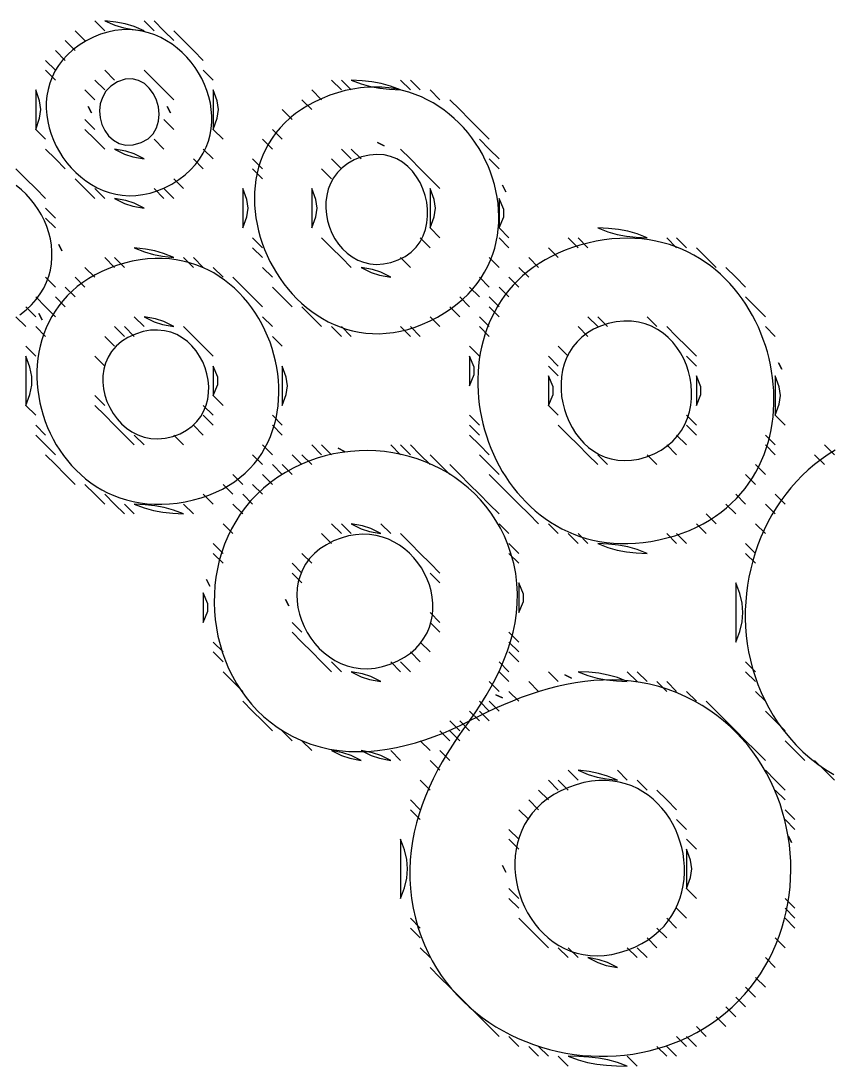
# Model space of a CAD drawing. Extents: x 0 to 750, y 0 to 750.
# Drawn here: x 223.5 to 305.7, y 437 to 543 of the extents above; entities that cross this region are included whole.
import ezdxf

# ---------------------------------------------------------------- set-up
doc = ezdxf.new("R2010")
doc.units = 0
for name, color, linetype in [('C250', 250, 'CONTINUOUS'), ('C251', 251, 'CONTINUOUS'), ('C252', 252, 'CONTINUOUS'), ('C253', 253, 'CONTINUOUS'), ('C254', 254, 'CONTINUOUS'), ('C27', 27, 'CONTINUOUS'), ('C29', 29, 'CONTINUOUS'), ('C37', 37, 'CONTINUOUS'), ('C47', 47, 'CONTINUOUS'), ('C59', 59, 'CONTINUOUS'), ('C7', 7, 'CONTINUOUS')]:
    doc.layers.add(name, color=color, linetype=linetype)

msp = doc.modelspace()

# ---------------------------------------------------------------- linework, layer by layer
at = {"layer": 'C250'}
for points in [[(231, 543), (232, 542), (231, 543)], [(263, 537), (264, 536), (263, 537)], [(253, 536), (254, 535), (253, 536)], [(267, 535), (268, 534), (267, 535)], [(230, 533), (231, 532), (230, 533)], [(255, 529), (256, 528), (255, 529)], [(224, 527), (225, 526), (224, 527)], [(230, 526), (231, 525), (230, 526)], [(238, 526), (239, 525), (238, 526)], [(246, 526), (246, 522), (246.3994, 523.1198), (246.5326, 523.9999), (246.3994, 524.8801), (246, 526)], [(233, 525), (234.0099, 524.4921), (234.8544, 524.2186), (236, 524), (234.9899, 524.5077), (234.1455, 524.7812), (233, 525)], [(282, 522), (283.0107, 521.6052), (283.9585, 521.3367), (284.9009, 521.1654), (285.8956, 521.0628), (287, 521), (285.9892, 521.3946), (285.0414, 521.6632), (284.0989, 521.8344), (283.1043, 521.9371), (282, 522)], [(279, 521), (280, 520), (279, 521)], [(290, 521), (291, 520), (290, 521)], [(255, 520), (256, 519), (255, 520)], [(292, 520), (293, 519), (292, 520)], [(232, 519), (233, 518), (232, 519)], [(275, 519), (276, 518), (275, 519)], [(230, 518), (231, 517), (230, 518)], [(245, 517), (246, 516), (245, 517)], [(270, 517), (271, 516), (270, 517)], [(246, 516), (247, 515), (246, 516)], [(225, 515), (226, 514), (225, 515)], [(247, 515), (248, 514), (247, 515)], [(250, 515), (251, 514), (250, 515)], [(223, 513), (224, 512), (223, 513)], [(255, 512), (256, 511), (255, 512)], [(270, 513), (271, 512), (270, 513)], [(287, 513), (288, 512), (287, 513)], [(278, 510), (279, 509), (278, 510)], [(250, 508), (250, 504), (250.3994, 505.1199), (250.5326, 506), (250.3994, 506.8801), (250, 508)], [(231, 505), (232, 504), (231, 505)], [(224, 504), (225, 503), (224, 504)], [(232, 503), (233, 502), (232, 503)], [(300, 503), (301, 502), (300, 503)], [(233, 502), (234, 501), (233, 502)], [(249, 502), (250, 501), (249, 502)], [(225, 501), (226, 500), (225, 501)], [(235, 501), (236, 500), (235, 501)], [(248, 500), (249, 499), (248, 500)], [(280, 500), (281, 499), (280, 500)], [(251, 499), (252, 498), (251, 499)], [(265, 499), (266, 498), (265, 499)], [(270, 499), (271, 498), (270, 499)], [(282, 499), (283, 498), (282, 499)], [(227, 498), (228, 497), (227, 498)], [(228, 497), (229, 496), (228, 497)], [(268, 497), (269, 496), (268, 497)], [(231, 495), (232, 494), (231, 495)], [(240, 494), (241, 493), (240, 494)], [(245, 494), (246, 493), (245, 494)], [(275, 493), (276, 492), (275, 493)], [(292, 492), (293, 491), (292, 492)], [(255.21373, 490.256927), (254.4759, 489.8808), (253.826, 489.4534), (253.2614, 488.9797), (252.7796, 488.4651), (252.378, 487.9147), (252.0541, 487.3336), (251.8053, 486.7273), (251.6291, 486.1007), (251.5228, 485.4592), (251.4841, 484.808), (251.5102, 484.1522), (251.5987, 483.4971), (251.747, 482.8479), (251.9526, 482.2097), (252.2128, 481.5879), (252.5252, 480.9876), (252.8872, 480.4139), (253.2963, 479.8722), (253.7498, 479.3677), (254.2453, 478.9055), (254.7801, 478.4908), (255.3518, 478.1288), (255.9578, 477.8249), (256.5955, 477.5841), (257.2624, 477.4117), (257.9559, 477.3129), (258.6735, 477.2928), (259.4126, 477.3568), (260.1706, 477.51), (260.9452, 477.7577), (261.7122, 478.0897), (262.3984, 478.4698), (263.0058, 478.8936), (263.5365, 479.3567), (263.9927, 479.8547), (264.3766, 480.3833), (264.6903, 480.9382), (264.9358, 481.5148), (265.1155, 482.1089), (265.2313, 482.7162), (265.2855, 483.3322), (265.2801, 483.9525), (265.2174, 484.5729), (265.0995, 485.1889), (264.9285, 485.7962), (264.7065, 486.3903), (264.4357, 486.9671), (264.1183, 487.522), (263.7564, 488.0507), (263.352, 488.5488), (262.9075, 489.012), (262.4248, 489.4359), (261.9062, 489.8162), (261.3537, 490.1484), (260.7696, 490.4283), (260.156, 490.6514), (259.515, 490.8133), (258.8487, 490.9098), (258.1593, 490.9364), (257.449, 490.8888), (256.7199, 490.7625), (255.974, 490.5534), (255.2137, 490.2569)], [(254, 491), (255, 490), (254, 491)], [(290, 491), (291, 490), (290, 491)], [(273, 490), (274, 489), (273, 490)], [(282, 490), (283.0107, 489.6052), (283.9585, 489.3367), (284.9009, 489.1654), (285.8955, 489.0628), (287, 489), (285.9892, 489.3946), (285.0414, 489.6632), (284.0989, 489.8344), (283.1043, 489.9371), (282, 490)], [(297, 490), (298, 489), (297, 490)], [(264, 489), (265, 488), (264, 489)], [(265, 487), (266, 486), (265, 487)], [(242.333328, 486.333344), (242.6666, 485.6666), (242.3333, 486.3333)], [(274, 486), (274, 483), (274.464, 484.123), (274.464, 484.8769), (274, 486)], [(242, 485), (242, 482), (242.464, 483.123), (242.464, 483.8769), (242, 485)], [(251, 482), (252, 481), (251, 482)], [(243, 479), (244, 478), (243, 479)], [(261, 478), (262, 477), (261, 478)], [(272, 477), (273, 476), (272, 477)], [(286, 477), (287, 476), (286, 477)], [(297, 477), (298, 476), (297, 477)], [(246, 474), (247, 473), (246, 474)], [(293, 474), (294, 473), (293, 474)], [(247, 473), (248, 472), (247, 473)], [(269, 473), (270, 472), (269, 473)], [(268, 472), (269, 471), (268, 472)], [(261, 469), (262, 468), (261, 469)], [(286, 466), (287, 465), (286, 466)], [(276, 465), (277, 464), (276, 465)], [(263, 464), (264, 463), (263, 464)], [(275, 464), (276, 463), (275, 464)], [(301, 463), (302, 462), (301, 463)], [(290, 462), (291, 461), (290, 462)], [(262, 460), (262, 454), (262.3962, 455.0792), (262.634, 456.0634), (262.7133, 457), (262.634, 457.9366), (262.3962, 458.9207), (262, 460)], [(291, 459), (291, 455), (291.3994, 456.1198), (291.5326, 457), (291.3994, 457.8801), (291, 459)], [(273, 455), (274, 454), (273, 455)], [(287, 450), (288, 449), (287, 450)], [(264, 449), (265, 448), (264, 449)], [(285, 449), (286, 448), (285, 449)], [(265, 447), (266, 446), (265, 447)], [(298, 446), (299, 445), (298, 446)], [(271, 441), (272, 440), (271, 441)], [(294, 442), (295, 441), (294, 442)], [(291, 440), (292, 439), (291, 440)], [(275, 439), (276, 438), (275, 439)], [(285, 438), (286, 437), (285, 438)]]:
    msp.add_lwpolyline(points, dxfattribs=at)
at = {"layer": 'C251'}
for points in [[(228, 541), (229, 540), (228, 541)], [(240, 541), (241, 540), (240, 541)], [(227, 540), (228, 539), (227, 540)], [(241, 540), (242, 539), (241, 540)], [(232, 538), (233, 537), (232, 538)], [(236, 538), (237, 537), (236, 538)], [(233.299377, 536.824097), (232.6299, 536.3941), (232.1205, 535.8583), (231.7635, 535.2427), (231.5511, 534.5734), (231.4757, 533.8764), (231.5297, 533.1778), (231.7054, 532.5038), (231.9952, 531.8803), (232.3914, 531.3335), (232.8863, 530.8894), (233.4724, 530.5741), (234.1418, 530.4137), (234.8871, 530.4343), (235.7006, 530.662), (236.3929, 531.0489), (236.9108, 531.5605), (237.2645, 532.1675), (237.4645, 532.8408), (237.5212, 533.5515), (237.445, 534.2703), (237.2463, 534.9682), (236.9354, 535.616), (236.5229, 536.1848), (236.0191, 536.6454), (235.4344, 536.9687), (234.7793, 537.1257), (234.0641, 537.0871), (233.2993, 536.8241)], [(256, 537), (257, 536), (256, 537)], [(225, 536), (225, 532), (225.3994, 533.1198), (225.5325, 533.9999), (225.3994, 534.8801), (225, 536)], [(230, 536), (231, 535), (230, 536)], [(243, 536), (243, 532), (243.3994, 533.1198), (243.5325, 533.9999), (243.3994, 534.8801), (243, 536)], [(268, 534), (269, 533), (268, 534)], [(238, 533), (239, 532), (238, 533)], [(269, 533), (270, 532), (269, 533)], [(226, 530), (227, 529), (226, 530)], [(233, 530), (234.01, 529.4922), (234.8544, 529.2187), (236, 529), (234.9899, 529.5077), (234.1455, 529.7812), (233, 530)], [(242, 530), (243, 529), (242, 530)], [(248, 531), (249, 530), (248, 531)], [(262, 530), (263, 529), (262, 530)], [(271, 530), (272, 529), (271, 530)], [(247, 529), (248, 528), (247, 529)], [(254, 528), (255, 527), (254, 528)], [(253, 526), (253, 522), (253.3994, 523.1198), (253.5326, 523.9999), (253.3994, 524.8801), (253, 526)], [(226, 524), (227, 523), (226, 524)], [(272, 522), (273, 521), (272, 522)], [(247, 520), (248, 519), (247, 520)], [(277, 520), (278, 519), (277, 520)], [(241, 519), (242, 518), (241, 519)], [(262, 519), (263, 518), (262, 519)], [(271, 519), (272, 518), (271, 519)], [(274, 518), (275, 517), (274, 518)], [(226, 517), (227, 516), (226, 517)], [(273, 517), (274, 516), (273, 517)], [(272, 516), (273, 515), (272, 516)], [(224, 514), (225, 513), (224, 514)], [(226, 514), (227, 513), (226, 514)], [(267, 514), (268, 513), (267, 514)], [(298, 514), (299, 513), (298, 514)], [(236, 513), (237.01, 512.4922), (237.8544, 512.2187), (239, 512), (237.9899, 512.5077), (237.1455, 512.7812), (236, 513)], [(240, 512), (241, 511), (240, 512)], [(253, 513), (254, 512), (253, 513)], [(263, 512), (264, 511), (263, 512)], [(289, 512), (290, 511), (289, 512)], [(299, 512), (300, 511), (299, 512)], [(249, 511), (250, 510), (249, 511)], [(290, 511), (291, 510), (290, 511)], [(242, 510), (243, 509), (242, 510)], [(269, 510), (270, 509), (269, 510)], [(231, 509), (232, 508), (231, 509)], [(243, 508), (243, 505), (243.464, 506.123), (243.464, 506.8769), (243, 508)], [(277, 508), (278, 507), (277, 508)], [(300.333344, 508.333344), (300.6666, 507.6666), (300.3333, 508.3333)], [(277, 504), (278, 503), (277, 504)], [(269, 502), (270, 501), (269, 502)], [(278, 502), (279, 501), (278, 502)], [(239, 501), (240, 500), (239, 501)], [(254, 500), (255, 499), (254, 500)], [(262, 500), (263, 499), (262, 500)], [(299, 500), (300, 499), (299, 500)], [(305, 500), (306, 499), (305, 500)], [(287, 499), (288, 498), (287, 499)], [(298, 498), (299, 497), (298, 498)], [(248, 497), (249, 496), (248, 497)], [(269, 496), (270, 495), (269, 496)], [(272, 496), (273, 495), (272, 496)], [(234, 494), (235, 493), (234, 494)], [(270, 495), (271, 494), (270, 495)], [(274, 494), (275, 493), (274, 494)], [(299, 494), (300, 493), (299, 494)], [(244, 492), (245, 491), (244, 492)], [(256, 492), (257, 491), (256, 492)], [(260, 492), (261, 491), (260, 492)], [(272, 492), (273, 491), (272, 492)], [(277, 492), (278, 491), (277, 492)], [(298, 492), (299, 491), (298, 492)], [(262, 491), (263, 490), (262, 491)], [(279, 491), (280, 490), (279, 491)], [(243, 490), (244, 489), (243, 490)], [(296, 486), (296, 480), (296.3962, 481.0792), (296.634, 482.0634), (296.7132, 483), (296.634, 483.9366), (296.3962, 484.9207), (296, 486)], [(265, 482), (266, 481), (265, 482)], [(252, 480), (253, 479), (252, 480)], [(253, 479), (254, 478), (253, 479)], [(244, 477), (245, 476), (244, 477)], [(285, 477), (286, 476), (285, 477)], [(289, 476), (290, 475), (289, 476)], [(298, 475), (299, 474), (298, 475)], [(271, 474), (272, 473), (271, 474)], [(299, 473), (300, 472), (299, 473)], [(250, 471), (251, 470), (250, 471)], [(266, 471), (267, 470), (266, 471)], [(252, 470), (253, 469), (252, 470)], [(264, 470), (265, 469), (264, 470)], [(255, 469), (256.01, 468.4922), (256.8544, 468.2187), (258, 468), (256.9899, 468.5077), (256.1455, 468.7812), (255, 469)], [(298, 469), (299, 468), (298, 469)], [(265, 468), (266, 467), (265, 468)], [(280, 467), (281.0233, 466.58), (281.9328, 466.3091), (282.8758, 466.1336), (284, 466), (282.9765, 466.4199), (282.0671, 466.6908), (281.1241, 466.8663), (280, 467)], [(305, 467), (306, 466), (305, 467)], [(264, 466), (265, 465), (264, 466)], [(274, 463), (275, 462), (274, 463)], [(273, 461), (274, 460), (273, 461)], [(290, 453), (291, 452), (290, 453)], [(301, 453), (302, 452), (301, 453)], [(300, 450), (301, 449), (300, 450)], [(299, 448), (300, 447), (299, 448)], [(297, 445), (298, 444), (297, 445)], [(273, 440), (274, 439), (273, 440)]]:
    msp.add_lwpolyline(points, dxfattribs=at)
at = {"layer": 'C252'}
for points in [[(236, 543), (237, 542), (236, 543)], [(262, 537), (263, 536), (262, 537)], [(238, 536), (239, 535), (238, 536)], [(265, 536), (266, 535), (265, 536)], [(231, 531), (232, 530), (231, 531)], [(265, 527), (266, 526), (265, 527)], [(272.6666, 525.6666), (272.3333, 526.3333)], [(272.333344, 526.333313), (272.6666, 525.6667)], [(272, 525), (272, 522), (272.464, 523.123), (272.464, 523.8769), (272, 525)], [(265, 522), (266, 521), (265, 522)], [(254, 521), (255, 520), (254, 521)], [(289, 521), (290, 520), (289, 521)], [(233, 519), (234, 518), (233, 519)], [(256, 519), (257, 518), (256, 519)], [(243, 518), (244, 517), (243, 518)], [(248, 518), (249, 517), (248, 518)], [(229, 517), (230, 516), (229, 517)], [(269, 516), (270, 515), (269, 516)], [(268, 515), (269, 514), (268, 515)], [(225, 512), (226, 511), (225, 512)], [(248, 513), (249, 512), (248, 513)], [(256, 512), (257, 511), (256, 512)], [(281, 513), (282, 512), (281, 513)], [(224, 509), (224, 504), (224.3983, 505.1047), (224.5975, 506.0523), (224.5975, 506.9476), (224.3983, 507.8952), (224, 509)], [(292, 507), (292, 504), (292.464, 505.123), (292.464, 505.8769), (292, 507)], [(300, 507), (300, 503), (300.3994, 504.1198), (300.5326, 505), (300.3994, 505.8801), (300, 507)], [(290, 501), (291, 500), (290, 501)], [(289, 500), (290, 499), (289, 500)], [(244, 496), (245, 495), (244, 496)], [(247, 496), (248, 495), (247, 496)], [(246, 495), (247, 494), (246, 495)], [(273, 495), (274, 494), (273, 495)], [(289, 491), (290, 490), (289, 491)], [(297, 489), (298, 488), (297, 489)], [(251, 488), (252, 487), (251, 488)], [(264, 480), (265, 479), (264, 480)], [(273, 480), (274, 479), (273, 480)], [(263, 479), (264, 478), (263, 479)], [(257, 477), (258.0099, 476.4921), (258.8544, 476.2187), (260, 476), (258.9899, 476.5077), (258.1454, 476.7812), (257, 477)], [(297, 478), (298, 477), (297, 478)], [(275, 476), (276, 475), (275, 476)], [(278.666656, 476.666656), (279.3333, 476.3333), (278.6666, 476.6666)], [(291, 475), (292, 474), (291, 475)], [(294, 473), (295, 472), (294, 473)], [(297, 470), (298, 469), (297, 470)], [(258, 469), (259.01, 468.4922), (259.8544, 468.2187), (261, 468), (259.9899, 468.5077), (259.1454, 468.7812), (258, 469)], [(299, 467), (300, 466), (299, 467)], [(300, 465), (301, 464), (300, 465)], [(263, 463), (264, 462), (263, 463)], [(301, 462), (302, 461), (301, 462)], [(291, 460), (292, 459), (291, 460)], [(273, 454), (274, 453), (273, 454)], [(263, 452), (264, 451), (263, 452)], [(275, 451), (276, 450), (275, 451)], [(278, 449), (279, 448), (278, 449)], [(266, 446), (267, 445), (266, 446)], [(296, 444), (297, 443), (296, 444)], [(295, 443), (296, 442), (295, 443)], [(270, 442), (271, 441), (270, 442)], [(288, 439), (289, 438), (288, 439)], [(279, 438), (280.0005, 437.6256), (280.9669, 437.3626), (281.9247, 437.1898), (282.8991, 437.0859), (283.9158, 437.0297), (285, 437), (283.9994, 437.3743), (283.033, 437.6373), (282.0752, 437.8101), (281.1007, 437.914), (280.0841, 437.9702), (279, 438)]]:
    msp.add_lwpolyline(points, dxfattribs=at)
at = {"layer": 'C253'}
for points in [[(232, 543), (233.0233, 542.58), (233.9328, 542.309), (234.8758, 542.1335), (236, 542), (234.9765, 542.4199), (234.0671, 542.6908), (233.1241, 542.8663), (232, 543)], [(226, 538), (227, 537), (226, 538)], [(242, 538), (243, 537), (242, 538)], [(252, 535), (253, 534), (252, 535)], [(237, 531), (238, 530), (237, 531)], [(256, 530), (257, 529), (256, 530)], [(241, 529), (242, 528), (241, 529)], [(247, 528), (248, 527), (247, 528)], [(229, 527), (230, 526), (229, 527)], [(239, 527), (240, 526), (239, 527)], [(231, 526), (232, 525), (231, 526)], [(237, 526), (238, 525), (237, 526)], [(226, 523), (227, 522), (226, 523)], [(280, 521), (281, 520), (280, 521)], [(293, 519), (294, 518), (293, 519)], [(258, 518), (259.01, 517.4922), (259.8544, 517.2187), (261, 517), (259.9899, 517.5077), (259.1454, 517.7812), (258, 518)], [(228, 516), (229, 515), (228, 516)], [(227, 515), (228, 514), (227, 515)], [(233, 512), (234, 511), (233, 512)], [(235, 513), (236, 512), (235, 513)], [(262, 512), (263, 511), (262, 512)], [(265, 513), (266, 512), (265, 513)], [(232, 511), (233, 510), (232, 511)], [(291, 510), (292, 509), (291, 510)], [(243, 505), (244, 504), (243, 505)], [(231, 504), (232, 503), (231, 504)], [(242, 503), (243, 502), (242, 503)], [(249, 503), (250, 502), (249, 503)], [(269, 503), (270, 502), (269, 503)], [(225, 502), (226, 501), (225, 502)], [(241, 502), (242, 501), (241, 502)], [(291, 502), (292, 501), (291, 502)], [(234, 501), (235, 500), (234, 501)], [(226, 500), (227, 499), (226, 500)], [(261, 500), (262, 499), (261, 500)], [(247, 499), (248, 498), (247, 499)], [(252, 499), (253, 498), (252, 499)], [(264, 499), (265, 498), (264, 499)], [(281, 499), (282, 498), (281, 499)], [(304, 499), (305, 498), (304, 499)], [(266, 498), (267, 497), (266, 498)], [(245, 497), (246, 496), (245, 497)], [(235, 494), (236.0107, 493.6052), (236.9585, 493.3367), (237.901, 493.1654), (238.8956, 493.0628), (240, 493), (238.9892, 493.3946), (238.0414, 493.6632), (237.0989, 493.8344), (236.1043, 493.9371), (235, 494)], [(242, 495), (243, 494), (242, 495)], [(300, 495), (301, 494), (300, 495)], [(293, 493), (294, 492), (293, 493)], [(255, 492), (256, 491), (255, 492)], [(280, 491), (281, 490), (280, 491)], [(243, 489), (244, 488), (243, 489)], [(273, 489), (274, 488), (273, 489)], [(265, 488), (266, 487), (265, 488)], [(243, 480), (244, 479), (243, 480)], [(254, 478), (255, 477), (254, 478)], [(272, 478), (273, 477), (272, 478)], [(280, 477), (281.0107, 476.6052), (281.9585, 476.3367), (282.9009, 476.1654), (283.8956, 476.0628), (285, 476), (283.9892, 476.3946), (283.0413, 476.6632), (282.0989, 476.8344), (281.1043, 476.9371), (280, 477)], [(245, 476), (246, 475), (245, 476)], [(271, 476), (272, 475), (271, 476)], [(273, 475), (274, 474), (273, 475)], [(295, 472), (296, 471), (295, 472)], [(300, 472), (301, 471), (300, 472)], [(296, 471), (297, 470), (296, 471)], [(266, 469), (267, 468), (266, 469)], [(284, 467), (285, 466), (284, 467)], [(277, 466), (278, 465), (277, 466)], [(288, 465), (289, 464), (288, 465)], [(289, 464), (290, 463), (289, 464)], [(291, 455), (292, 454), (291, 455)], [(301, 454), (302, 453), (301, 454)], [(274, 452), (275, 451), (274, 452)], [(276, 450), (277, 449), (276, 450)], [(286, 449), (287, 448), (286, 449)], [(281, 448), (282.01, 447.4921), (282.8544, 447.2187), (284, 447), (282.9899, 447.5077), (282.1454, 447.7812), (281, 448)], [(267, 445), (268, 444), (267, 445)], [(269, 443), (270, 442), (269, 443)], [(292, 441), (293, 440), (292, 441)], [(276, 439), (277, 438), (276, 439)]]:
    msp.add_lwpolyline(points, dxfattribs=at)
at = {"layer": 'C254'}
for points in [[(238, 542), (239, 541), (238, 542)], [(257, 537), (258.0107, 536.6052), (258.9585, 536.3367), (259.9009, 536.1654), (260.8955, 536.0628), (262, 536), (260.9892, 536.3946), (260.0414, 536.6632), (259.0989, 536.8344), (258.1043, 536.9371), (257, 537)], [(230, 532), (231, 531), (230, 532)], [(249, 532), (250, 531), (249, 532)], [(259.666656, 530.666687), (260.3333, 530.3333), (259.6666, 530.6667)], [(270, 531), (271, 530), (270, 531)], [(227, 529), (228, 528), (227, 529)], [(271, 529), (272, 528), (271, 529)], [(247, 521), (248, 520), (247, 521)], [(240, 519), (241, 518), (240, 519)], [(297, 515), (298, 514), (297, 515)], [(252, 514), (253, 513), (252, 514)], [(271, 514), (272, 513), (271, 514)], [(270, 512), (271, 511), (270, 512)], [(269, 509), (269, 506), (269.464, 507.123), (269.464, 507.8769), (269, 509)], [(277, 509), (278, 508), (277, 509)], [(299, 501), (300, 500), (299, 501)], [(255.666672, 499.666656), (256.3333, 499.3333), (255.6666, 499.6666)], [(270, 500), (271, 499), (270, 500)], [(250, 498), (251, 497), (250, 498)], [(271, 498), (272, 497), (271, 498)], [(297, 497), (298, 496), (297, 497)], [(230, 496), (231, 495), (230, 496)], [(232, 495), (233, 494), (232, 495)], [(250.333328, 484.333344), (250.6666, 483.6666), (250.3333, 484.3333)], [(251, 481), (252, 480), (251, 481)], [(273, 481), (274, 480), (273, 481)], [(262, 478), (263, 477), (262, 478)], [(288, 476), (289, 475), (288, 476)], [(270, 473), (271, 472), (270, 473)], [(267, 472), (268, 471), (267, 472)], [(304, 468), (305, 467), (304, 468)], [(279, 467), (280, 466), (279, 467)], [(301.333344, 460.333344), (301.6666, 459.6666), (301.3333, 460.3333)], [(272.333344, 457.333344), (272.6666, 456.6666), (272.3333, 457.3333)], [(268, 444), (269, 443), (268, 444)], [(290, 440), (291, 439), (290, 440)]]:
    msp.add_lwpolyline(points, dxfattribs=at)
at = {"layer": 'C27'}
for points in [[(226, 539), (227, 538), (226, 539)], [(231, 537), (232, 536), (231, 537)], [(257, 530), (258, 529), (257, 530)], [(258.057861, 529.199097), (257.3065, 528.9015), (256.6487, 528.5342), (256.0815, 528.1049), (255.6022, 527.6211), (255.2082, 527.0907), (254.8965, 526.5212), (254.6646, 525.9203), (254.5097, 525.2958), (254.429, 524.6553), (254.4199, 524.0064), (254.4796, 523.3569), (254.6053, 522.7145), (254.7943, 522.0868), (255.044, 521.4815), (255.3515, 520.9063), (255.7141, 520.3689), (256.1291, 519.8769), (256.5938, 519.438), (257.1055, 519.06), (257.6613, 518.7504), (258.2586, 518.517), (258.8946, 518.3675), (259.5667, 518.3095), (260.272, 518.3507), (261.0079, 518.4989), (261.7716, 518.7616)], [(261.7716, 518.7615), (262.4685, 519.1138), (263.0669, 519.5438), (263.5695, 520.0417), (263.9794, 520.5975), (264.2995, 521.2017), (264.5327, 521.8444), (264.6819, 522.5158), (264.7502, 523.2063), (264.7405, 523.9059), (264.6556, 524.605), (264.4986, 525.2938), (264.2724, 525.9625), (263.9799, 526.6014), (263.6241, 527.2006), (263.2079, 527.7505), (262.7342, 528.2411), (262.2061, 528.6629), (261.6264, 529.006), (260.9981, 529.2606), (260.3242, 529.417), (259.6075, 529.4653), (258.851, 529.396), (258.0578, 529.1991)], [(295, 518), (296, 517), (295, 518)], [(271, 515), (272, 514), (271, 515)], [(269, 501), (270, 500), (269, 501)], [(253, 500), (254, 499), (253, 500)], [(249, 498), (250, 497), (249, 498)], [(271, 497), (272, 496), (271, 497)], [(252, 489), (253, 488), (252, 489)], [(251, 487), (252, 486), (251, 487)], [(265, 483), (266, 482), (265, 483)], [(248, 472), (249, 471), (248, 472)], [(267, 471), (268, 470), (267, 471)], [(302, 469), (303, 468), (302, 469)], [(279, 449), (280, 448), (279, 449)], [(278, 438), (279, 437), (278, 438)]]:
    msp.add_lwpolyline(points, dxfattribs=at)
at = {"layer": 'C29'}
for points in [[(225.6666, 512.6666), (225.3333, 513.3333)], [(225.333328, 513.333313), (225.6666, 512.6667)]]:
    msp.add_lwpolyline(points, dxfattribs=at)
at = {"layer": 'C37'}
for points in [[(237, 543), (238, 542), (237, 543)], [(239, 542), (240, 541), (239, 542)], [(237, 537), (238, 536), (237, 537)], [(238.6666, 533.6666), (238.3333, 534.3333)], [(238.333328, 534.333313), (238.6666, 533.6667)], [(225, 532), (226, 531), (225, 532)], [(243, 532), (244, 531), (243, 532)], [(264, 528), (265, 527), (264, 528)], [(264, 521), (265, 520), (264, 521)], [(296, 517), (297, 516), (296, 517)], [(234, 512), (235, 511), (234, 512)], [(283.043976, 512.303223), (282.2727, 512.0528), (281.5748, 511.7389), (280.9485, 511.3665), (280.3922, 510.9411), (279.9045, 510.4677), (279.4837, 509.9518), (279.1283, 509.3984), (278.8368, 508.813), (278.6076, 508.2007), (278.4391, 507.5668), (278.3299, 506.9165), (278.2782, 506.2551), (278.2827, 505.5879), (278.3416, 504.9201), (278.4536, 504.2569), (278.617, 503.6037), (278.8302, 502.9656), (279.0917, 502.3479), (279.4, 501.7559), (279.7535, 501.1949), (280.1507, 500.67), (280.59, 500.1865), (281.0698, 499.7497), (281.5886, 499.3649), (282.1448, 499.0372), (282.7369, 498.772), (283.3633, 498.5745), (284.0225, 498.4499), (284.7129, 498.4035), (285.433, 498.4406), (286.1812, 498.5664), (286.956, 498.7862), (287.7319, 499.0971), (288.4307, 499.4705), (289.054, 499.9007), (289.6033, 500.3821), (290.0802, 500.9089), (290.4862, 501.4755), (290.823, 502.0762), (291.092, 502.7055), (291.2949, 503.3576), (291.4332, 504.0268), (291.5085, 504.7076), (291.5223, 505.3942), (291.4763, 506.081), (291.3718, 506.7624), (291.2106, 507.4326), (290.9943, 508.0861), (290.7242, 508.7171), (290.4021, 509.32), (290.0295, 509.8891), (289.6079, 510.4189), (289.1389, 510.9035), (288.6241, 511.3374), (288.0651, 511.715), (287.4633, 512.0304), (286.8205, 512.2782), (286.138, 512.4526), (285.4176, 512.5479), (284.6607, 512.5586), (283.8689, 512.4789), (283.0439, 512.3032)], [(280, 512), (281, 511), (280, 512)], [(282, 513), (283, 512), (282, 513)], [(235.108795, 511.238403), (234.3512, 510.8907), (233.7, 510.4751), (233.1514, 509.9998), (232.7017, 509.473), (232.3474, 508.9031), (232.0847, 508.2981), (231.91, 507.6665), (231.8198, 507.0165), (231.8104, 506.3563), (231.8781, 505.6943), (232.0193, 505.0385), (232.2304, 504.3974), (232.5077, 503.7792), (232.8477, 503.1921), (233.2467, 502.6444), (233.701, 502.1444), (234.207, 501.7003), (234.7611, 501.3203), (235.3596, 501.0128), (235.9989, 500.786), (236.6755, 500.6482), (237.3856, 500.6075), (238.1256, 500.6724), (238.8919, 500.851), (239.6397, 501.1321), (240.2958, 501.4839), (240.8627, 501.8987), (241.3428, 502.3689), (241.7388, 502.8868), (242.0531, 503.4448), (242.2883, 504.0352), (242.447, 504.6504), (242.5316, 505.2827), (242.5448, 505.9245), (242.4891, 506.5681), (242.3669, 507.2059), (242.181, 507.8301), (241.9337, 508.4333), (241.6276, 509.0077), (241.2653, 509.5456), (240.8493, 510.0395), (240.3822, 510.4816), (239.8665, 510.8644), (239.3047, 511.1801), (238.6993, 511.4211), (238.053, 511.5798), (237.3683, 511.6486), (236.6476, 511.6197), (235.8936, 511.4855), (235.1088, 511.2384)], [(241, 511), (242, 510), (241, 511)], [(224, 510), (225, 509), (224, 510)], [(291, 509), (292, 508), (291, 509)], [(277, 507), (277, 504), (277.464, 505.123), (277.464, 505.8769), (277, 507)], [(279, 501), (280, 500), (279, 501)], [(295, 494), (296, 493), (295, 494)], [(257, 492), (258.01, 491.4922), (258.8544, 491.2187), (260, 491), (258.9899, 491.5078), (258.1455, 491.7812), (257, 492)], [(263, 490), (264, 489), (263, 490)], [(273, 479), (274, 478), (273, 479)], [(255, 478), (256, 477), (255, 478)], [(270, 474), (271, 473), (270, 474)], [(289, 452), (290, 451), (289, 452)], [(301, 452), (302, 451), (301, 452)], [(263, 451), (264, 450), (263, 451)], [(289, 439), (290, 438), (289, 439)]]:
    msp.add_lwpolyline(points, dxfattribs=at)
at = {"layer": 'C47'}
for points in [[(229, 542), (230, 541), (229, 542)], [(255, 537), (256, 536), (255, 537)], [(270, 532), (271, 531), (270, 532)], [(225, 526), (226, 525), (225, 526)], [(291, 503), (292, 502), (291, 503)], [(271, 494), (272, 493), (271, 494)], [(296, 495), (297, 494), (296, 495)]]:
    msp.add_lwpolyline(points, dxfattribs=at)
at = {"layer": 'C59'}
for points in [[(230.6666, 533.6666), (230.3333, 534.3333)], [(230.333328, 534.333313), (230.6666, 533.6667)], [(250, 534), (251, 533), (250, 534)], [(263, 529), (264, 528), (263, 529)], [(223, 528), (224, 527), (223, 528)], [(265, 526), (265, 522), (265.3994, 523.1198), (265.5326, 523.9999), (265.3994, 524.8801), (265, 526)], [(272, 521), (273, 520), (272, 521)], [(227.6666, 519.6666), (227.3333, 520.3333)], [(227.333328, 520.333313), (227.6666, 519.6667)], [(235, 520), (236.0233, 519.58), (236.9327, 519.309), (237.8757, 519.1335), (239, 519), (237.9765, 519.4199), (237.0671, 519.6908), (236.1241, 519.8663), (235, 520)], [(249, 516), (250, 515), (249, 516)], [(242, 504), (243, 503), (242, 504)], [(263, 500), (264, 499), (263, 500)], [(226, 499), (227, 498), (226, 499)], [(267, 498), (268, 497), (267, 498)], [(233, 494), (234, 493), (233, 494)], [(277, 477), (278, 476), (277, 477)], [(271.666656, 474.666656), (272.3333, 474.3333), (271.6666, 474.6666)], [(301, 470), (302, 469), (301, 470)], [(279.018524, 465.256927), (278.2529, 464.921), (277.5503, 464.5404), (276.9093, 464.1182), (276.3289, 463.6579), (275.8078, 463.1625), (275.3449, 462.6355), (274.9389, 462.0799), (274.5888, 461.4992), (274.2933, 460.8965), (274.0513, 460.275), (273.8615, 459.6382), (273.7229, 458.9891), (273.6342, 458.3312), (273.5942, 457.6675), (273.6018, 457.0014), (273.6558, 456.3362), (273.7551, 455.6751), (273.8983, 455.0213), (274.0844, 454.3781), (274.3122, 453.7488), (274.5806, 453.1366), (274.8882, 452.5447), (275.234, 451.9765), (275.6168, 451.4352), (276.0354, 450.9241), (276.4886, 450.4463), (276.9752, 450.0052), (277.4941, 449.6041), (278.0441, 449.2461), (278.6241, 448.9345), (279.2327, 448.6726), (279.8689, 448.4636), (280.5315, 448.3109), (281.2194, 448.2176), (281.9312, 448.187), (282.6659, 448.2224), (283.4222, 448.327), (284.1991, 448.504), (284.9953, 448.7569), (285.7582, 449.0666), (286.4631, 449.4197), (287.1111, 449.8134), (287.7031, 450.2446), (288.2401, 450.7103), (288.723, 451.2075), (289.1527, 451.7332), (289.5303, 452.2845), (289.8566, 452.8583), (290.1328, 453.4517), (290.3596, 454.0617), (290.5381, 454.6854), (290.6693, 455.3196), (290.7541, 455.9614), (290.7934, 456.6079), (290.7883, 457.256), (290.7397, 457.9028), (290.6485, 458.5453), (290.5157, 459.1804), (290.3423, 459.8053), (290.1292, 460.4168), (289.8774, 461.0121), (289.5879, 461.5881), (289.2616, 462.1419), (288.8995, 462.6704), (288.5025, 463.1708), (288.0716, 463.6398), (287.6078, 464.0747), (287.112, 464.4725), (286.5852, 464.83), (286.0284, 465.1444), (285.4424, 465.4126), (284.8283, 465.6317), (284.1871, 465.7986), (283.5196, 465.9105), (282.827, 465.9642), (282.11, 465.9568), (281.3697, 465.8854), (280.607, 465.7469), (279.8229, 465.5384), (279.0185, 465.2569)], [(278, 466), (279, 465), (278, 466)], [(300, 466), (301, 465), (300, 466)], [(273, 460), (274, 459), (273, 460)], [(288, 451), (289, 450), (288, 451)]]:
    msp.add_lwpolyline(points, dxfattribs=at)
at = {"layer": 'C7'}
for points in [[(238.8109, 526.4575), (239.5174, 526.9028), (240.1506, 527.3823), (240.7121, 527.8928), (241.204, 528.4312), (241.6282, 528.9944), (241.9865, 529.5792), (242.281, 530.1824), (242.5134, 530.801), (242.6856, 531.4318), (242.7997, 532.0718), (242.8575, 532.7177), (242.8609, 533.3664), (242.8118, 534.0148), (242.7122, 534.6598), (242.5639, 535.2983), (242.3688, 535.927), (242.1289, 536.543), (241.846, 537.1429), (241.5221, 537.7239), (241.1591, 538.2825), (240.7588, 538.8159), (240.3233, 539.3208), (239.8543, 539.7941), (239.3539, 540.2326), (238.8238, 540.6333), (238.2661, 540.993), (237.6826, 541.3085), (237.0752, 541.5769), (236.4459, 541.7948), (235.7966, 541.9592), (235.129, 542.0669), (234.4453, 542.1149), (233.7472, 542.1), (233.0367, 542.019), (232.3157, 541.8689), (231.5861, 541.6465), (230.8498, 541.3486), (230.1088, 540.9722)], [(230.108795, 540.972229), (229.4058, 540.538), (228.7759, 540.0679), (228.217, 539.5651), (227.7272, 539.0329), (227.3047, 538.4743), (226.9476, 537.8928), (226.6541, 537.2915), (226.4221, 536.6737), (226.25, 536.0425), (226.1357, 535.4012), (226.0774, 534.753), (226.0732, 534.1013), (226.1213, 533.4491), (226.2197, 532.7997), (226.3667, 532.1564), (226.5603, 531.5223), (226.7985, 530.9008), (227.0797, 530.295), (227.4018, 529.7082), (227.7631, 529.1435), (228.1615, 528.6043), (228.5953, 528.0938), (229.0626, 527.6151), (229.5615, 527.1716), (230.0901, 526.7664), (230.6465, 526.4028), (231.2288, 526.0839), (231.8353, 525.8131), (232.4639, 525.5936), (233.1129, 525.4286), (233.7803, 525.3213), (234.4643, 525.2749), (235.1629, 525.2927), (235.8744, 525.378), (236.5968, 525.5338), (237.3283, 525.7636), (238.0669, 526.0704), (238.8109, 526.4576)], [(254.040131, 535.141968), (253.297, 534.7995), (252.6004, 534.427), (251.9497, 534.026), (251.344, 533.5978), (250.7827, 533.1442), (250.265, 532.6666), (249.7903, 532.1665), (249.3577, 531.6455), (248.9667, 531.1052), (248.6165, 530.5471), (248.3064, 529.9726), (248.0356, 529.3835), (247.8035, 528.7811), (247.6093, 528.1671), (247.4523, 527.5429), (247.3318, 526.9102), (247.2471, 526.2704), (247.1975, 525.6251), (247.1822, 524.9758), (247.2006, 524.3241), (247.2519, 523.6715), (247.3354, 523.0196), (247.4504, 522.3698), (247.5962, 521.7238), (247.772, 521.0831), (247.9772, 520.4491), (248.2111, 519.8236), (248.4728, 519.2079), (248.7618, 518.6036), (249.0772, 518.0123), (249.4185, 517.4355), (249.7848, 516.8747), (250.1754, 516.3315), (250.5897, 515.8075), (251.0269, 515.3041), (251.4863, 514.8229), (251.9672, 514.3654), (252.4688, 513.9332), (252.9905, 513.5279), (253.5316, 513.1509), (254.0913, 512.8038), (254.6689, 512.4881), (255.2637, 512.2055), (255.8749, 511.9573), (256.502, 511.7452), (257.1441, 511.5707), (257.8005, 511.4353), (258.4705, 511.3406), (259.1535, 511.2881), (259.8487, 511.2793), (260.5553, 511.3159), (261.2727, 511.3992), (262.0001, 511.531), (262.7369, 511.7126), (263.4823, 511.9457), (264.2356, 512.2318), (264.9961, 512.5725), (265.7545, 512.9638), (266.4654, 513.382), (267.1294, 513.8258), (267.7474, 514.2935), (268.3199, 514.7838), (268.8478, 515.2951), (269.3317, 515.826), (269.7723, 516.375), (270.1704, 516.9406), (270.5267, 517.5214), (270.8418, 518.1158), (271.1166, 518.7225), (271.3517, 519.3399), (271.5478, 519.9666), (271.7056, 520.6011), (271.8259, 521.2419), (271.9093, 521.8875), (271.9566, 522.5365), (271.9686, 523.1874), (271.9458, 523.8388), (271.889, 524.489), (271.799, 525.1368), (271.6764, 525.7806), (271.522, 526.4189), (271.3365, 527.0502), (271.1205, 527.6732), (270.8749, 528.2863), (270.6003, 528.888), (270.2974, 529.4768), (269.9669, 530.0514), (269.6096, 530.6102), (269.2262, 531.1517), (268.8173, 531.6745), (268.3838, 532.1771), (267.9262, 532.658), (267.4454, 533.1158), (266.942, 533.549), (266.4168, 533.956), (265.8705, 534.3355), (265.3037, 534.686), (264.7172, 535.006), (264.1117, 535.2939), (263.4879, 535.5484), (262.8466, 535.768), (262.1884, 535.9512), (261.5141, 536.0964), (260.8243, 536.2024), (260.1198, 536.2675), (259.4014, 536.2903), (258.6696, 536.2693), (257.9253, 536.2031), (257.1691, 536.0902), (256.4018, 535.9291), (255.624, 535.7183), (254.8365, 535.4564), (254.0401, 535.1419)], [(223.407, 513.1995), (224.0243, 513.6871), (224.5718, 514.2031), (225.0512, 514.7446), (225.4644, 515.3085), (225.8129, 515.8919), (226.0986, 516.4918), (226.3233, 517.1051), (226.4886, 517.7289), (226.5963, 518.3601), (226.6482, 518.9957), (226.6459, 519.6328), (226.5913, 520.2684), (226.4861, 520.8994), (226.332, 521.5229), (226.1308, 522.1358), (225.8842, 522.7352), (225.5939, 523.318), (225.2618, 523.8813), (224.8895, 524.422), (224.4788, 524.9372), (224.0315, 525.4238), (223.5492, 525.8789), (223.0338, 526.2994)], [(281, 520.466797), (280.1965, 520.2536), (279.4254, 520.0111), (278.6863, 519.7401), (277.9789, 519.4418), (277.303, 519.117), (276.6583, 518.7668), (276.0445, 518.3923), (275.4615, 517.9944), (274.9088, 517.5742), (274.3863, 517.1327), (273.8937, 516.671), (273.4307, 516.19), (272.997, 515.6908), (272.5924, 515.1744), (272.2167, 514.6418), (271.8695, 514.0941), (271.5506, 513.5322), (271.2598, 512.9573), (270.9967, 512.3702), (270.7611, 511.7721), (270.5527, 511.1639), (270.3714, 510.5467), (270.2167, 509.9216), (270.0884, 509.2894), (269.9863, 508.6513), (269.9102, 508.0083), (269.8597, 507.3614), (269.8345, 506.7116), (269.8345, 506.0599), (269.8593, 505.4074), (269.9087, 504.7551), (269.9824, 504.104), (270.0802, 503.4551), (270.2018, 502.8095), (270.3468, 502.1682), (270.5152, 501.5322), (270.7065, 500.9025), (270.9206, 500.2801), (271.1571, 499.6661), (271.4158, 499.0615), (271.6965, 498.4673), (271.9988, 497.8846), (272.3225, 497.3143), (272.6674, 496.7575), (273.0331, 496.2152), (273.4195, 495.6885), (273.8262, 495.1782), (274.2529, 494.6856), (274.6995, 494.2116), (275.1656, 493.7571), (275.651, 493.3234), (276.1554, 492.9112), (276.6786, 492.5218), (277.2202, 492.1561), (277.7801, 491.8151), (278.358, 491.4999), (278.9535, 491.2114), (279.5664, 490.9508), (280.1965, 490.719), (280.8435, 490.517), (281.5072, 490.3459), (282.1872, 490.2067), (282.8833, 490.1004), (283.5952, 490.028), (284.3227, 489.9907), (285.0656, 489.9892), (285.8234, 490.0248), (286.596, 490.0985), (287.3832, 490.2111), (288.1846, 490.3639), (289, 490.5578), (289.8029, 490.7872), (290.5727, 491.0467), (291.3098, 491.3351), (292.0144, 491.6515), (292.6867, 491.9948), (293.3271, 492.3638), (293.9358, 492.7575), (294.513, 493.1747), (295.0591, 493.6145), (295.5743, 494.0758), (296.0589, 494.5574), (296.5131, 495.0583), (296.9372, 495.5775), (297.3315, 496.1137), (297.6963, 496.6661), (298.0318, 497.2334), (298.3384, 497.8146), (298.6161, 498.4087), (298.8655, 499.0145), (299.0866, 499.6309), (299.2798, 500.257), (299.4453, 500.8916), (299.5835, 501.5336), (299.6945, 502.182), (299.7787, 502.8356), (299.8364, 503.4935), (299.8677, 504.1545), (299.873, 504.8175), (299.8525, 505.4815), (299.8065, 506.1454), (299.7353, 506.8081), (299.6391, 507.4686), (299.5183, 508.1257), (299.373, 508.7784), (299.2036, 509.4257), (299.0103, 510.0663), (298.7934, 510.6993), (298.5531, 511.3235), (298.2898, 511.938), (298.0037, 512.5416), (297.6951, 513.1332), (297.3641, 513.7118), (297.0112, 514.2762), (296.6366, 514.8255), (296.2405, 515.3585), (295.8233, 515.8741), (295.3851, 516.3713), (294.9263, 516.849), (294.4471, 517.3062), (293.9478, 517.7416), (293.4287, 518.1544), (292.89, 518.5433), (292.332, 518.9073), (291.7549, 519.2454), (291.1592, 519.5564), (290.5449, 519.8392), (289.9124, 520.0929), (289.262, 520.3163), (288.5939, 520.5083), (287.9084, 520.6679), (287.2058, 520.794), (286.4862, 520.8855), (285.7501, 520.9413), (284.9977, 520.9604), (284.2292, 520.9416), (283.4449, 520.8839), (282.6451, 520.7863), (281.83, 520.6476), (281, 520.4668)], [(234, 518.423584), (233.1963, 518.1791), (232.4336, 517.9005), (231.7115, 517.5892), (231.0295, 517.2467), (230.3872, 516.8746), (229.7842, 516.4742), (229.22, 516.0473), (228.6942, 515.5952), (228.2064, 515.1196), (227.7561, 514.6219), (227.343, 514.1036), (226.9665, 513.5664), (226.6263, 513.0116), (226.3218, 512.4409), (226.0528, 511.8558), (225.8187, 511.2577), (225.6192, 510.6483), (225.4537, 510.029), (225.3219, 509.4013), (225.2233, 508.7668), (225.1575, 508.127), (225.1241, 507.4835), (225.1226, 506.8377), (225.1527, 506.1911), (225.2138, 505.5454), (225.3055, 504.902), (225.4275, 504.2624), (225.5792, 503.6282), (225.7603, 503.0008), (225.9703, 502.3819), (226.2088, 501.7729), (226.4753, 501.1754), (226.7695, 500.5909), (227.0909, 500.0209), (227.439, 499.4669), (227.8135, 498.9305), (228.2138, 498.4131), (228.6396, 497.9164), (229.0905, 497.4417), (229.566, 496.9908), (230.0656, 496.565), (230.589, 496.1659), (231.1357, 495.795), (231.7053, 495.4538), (232.2974, 495.144), (232.9114, 494.8669), (233.5471, 494.6241), (234.2039, 494.4172), (234.8814, 494.2476), (235.5792, 494.1169), (236.2969, 494.0267), (237.034, 493.9783), (237.7902, 493.9734), (238.5649, 494.0135), (239.3577, 494.1001), (240.1682, 494.2348), (240.9961, 494.419)], [(240.9961, 494.4189), (241.7928, 494.6423), (242.5481, 494.9018), (243.2623, 495.196), (243.936, 495.5231), (244.5696, 495.8816), (245.1635, 496.27), (245.7183, 496.6865), (246.2345, 497.1297), (246.7124, 497.5979), (247.1527, 498.0897), (247.5556, 498.6032), (247.9218, 499.1371), (248.2517, 499.6897), (248.5457, 500.2594), (248.8044, 500.8446), (249.0282, 501.4437), (249.2176, 502.0552), (249.3731, 502.6775), (249.495, 503.3089), (249.584, 503.948), (249.6404, 504.593), (249.6648, 505.2425), (249.6577, 505.8947), (249.6194, 506.5483), (249.5504, 507.2015), (249.4514, 507.8527), (249.3226, 508.5004), (249.1646, 509.1431), (248.9779, 509.779), (248.7629, 510.4066), (248.5201, 511.0244), (248.25, 511.6307), (247.953, 512.224), (247.6297, 512.8027), (247.2804, 513.3651), (246.9057, 513.9098), (246.5061, 514.435), (246.082, 514.9393), (245.6338, 515.421), (245.1622, 515.8785), (244.6674, 516.3103), (244.1501, 516.7148), (243.6106, 517.0904), (243.0495, 517.4354), (242.4672, 517.7484), (241.8642, 518.0277), (241.2409, 518.2718), (240.598, 518.4789), (239.9357, 518.6477), (239.2546, 518.7764), (238.5552, 518.8635), (237.8379, 518.9075), (237.1032, 518.9066), (236.3516, 518.8594), (235.5835, 518.7642), (234.7995, 518.6194), (234, 518.4236)], [(269, 472), (268.4015, 471.1944), (267.8241, 470.3783), (267.2695, 469.5516), (266.7396, 468.7146), (266.2362, 467.8673), (265.7612, 467.0099), (265.3164, 466.1425), (264.9037, 465.2651), (264.5248, 464.378), (264.1816, 463.4813), (263.8759, 462.575), (263.6096, 461.6593), (263.3845, 460.7343), (263.2025, 459.8001), (263.0654, 458.8569), (262.9749, 457.9048), (262.933, 456.9438), (262.9415, 455.9742), (263.0022, 454.996), (263.117, 454.0093), (263.2876, 453.0144), (263.516, 452.0112), (263.804, 451), (264.101, 450.1296), (264.4366, 449.2872), (264.8094, 448.473), (265.2181, 447.6872), (265.6612, 446.9301), (266.1374, 446.2019), (266.6452, 445.5029), (267.1833, 444.8333), (267.7502, 444.1933), (268.3447, 443.5833), (268.9652, 443.0034), (269.6104, 442.4539), (270.2789, 441.9351), (270.9693, 441.4471), (271.6802, 440.9903), (272.4102, 440.5648), (273.1579, 440.171), (273.922, 439.809), (274.701, 439.4792), (275.4936, 439.1817), (276.2983, 438.9168), (277.1138, 438.6848), (277.9386, 438.4859), (278.7714, 438.3203), (279.6108, 438.1884), (280.4554, 438.0902), (281.3037, 438.0262), (282.1545, 437.9964), (283.0063, 438.0013), (283.8577, 438.041), (284.7073, 438.1157), (285.5537, 438.2258), (286.3956, 438.3714), (287.2315, 438.5528), (288.0601, 438.7703), (288.8799, 439.024), (289.6896, 439.3144), (290.4878, 439.6414), (291.273, 440.0056), (292.044, 440.407), (292.7992, 440.8459), (293.5373, 441.3226), (294.2569, 441.8374), (294.9567, 442.3904), (295.6416, 442.9886), (296.2883, 443.6134), (296.8969, 444.2634), (297.4676, 444.9369), (298.0006, 445.6327), (298.4959, 446.3492), (298.9538, 447.0849), (299.3744, 447.8384), (299.7578, 448.6082), (300.1043, 449.3929), (300.4139, 450.1909), (300.6869, 451.0009), (300.9234, 451.8213), (301.1235, 452.6506), (301.2874, 453.4875), (301.4153, 454.3304), (301.5073, 455.1779), (301.5636, 456.0285), (301.5843, 456.8807), (301.5696, 457.7331), (301.5196, 458.5842), (301.4345, 459.4326), (301.3145, 460.2767), (301.1597, 461.1151), (300.9703, 461.9463), (300.7464, 462.769), (300.4882, 463.5815), (300.1958, 464.3824), (299.8694, 465.1703), (299.5092, 465.9438), (299.1153, 466.7012), (298.6878, 467.4412), (298.227, 468.1623), (297.7329, 468.8631), (297.2058, 469.542), (296.6458, 470.1976), (296.0531, 470.8284), (295.4277, 471.433), (294.7699, 472.0099), (294.0799, 472.5576), (293.3577, 473.0747), (292.6035, 473.5596), (291.8176, 474.011), (291, 474.4274), (290.0703, 474.8399), (289.137, 475.1923), (288.2008, 475.4864), (287.2624, 475.7246), (286.3222, 475.909), (285.3811, 476.0415), (284.4397, 476.1244), (283.4984, 476.1599), (282.5582, 476.1499), (281.6194, 476.0967), (280.6829, 476.0024), (279.7492, 475.869), (278.819, 475.6988), (277.8929, 475.4938), (276.9716, 475.2562), (276.0557, 474.9881), (275.1459, 474.6916), (274.2427, 474.3689), (273.3468, 474.022), (272.459, 473.6531), (271.5797, 473.2643), (270.7097, 472.8578), (269.8495, 472.4356), (269, 472), (269.5804, 472.8426), (270.1397, 473.6989), (270.6743, 474.5685), (271.1803, 475.4513), (271.6541, 476.3468), (272.092, 477.2546), (272.4902, 478.1746), (272.8452, 479.1064), (273.1531, 480.0495), (273.4102, 481.0038), (273.6129, 481.9689), (273.7574, 482.9445), (273.8401, 483.9303), (273.8572, 484.9258), (273.805, 485.9309), (273.6799, 486.9452), (273.4781, 487.9683), (273.1959, 489), (272.8865, 489.8921), (272.5289, 490.7467), (272.1254, 491.5634), (271.6782, 492.342), (271.1894, 493.0819), (270.6612, 493.783), (270.0959, 494.4448), (269.4955, 495.0669), (268.8625, 495.6491), (268.1988, 496.191), (267.5068, 496.6922), (266.7887, 497.1523), (266.0466, 497.5711), (265.2827, 497.9482), (264.4992, 498.2832), (263.6984, 498.5757), (262.8824, 498.8255), (262.0534, 499.0321), (261.2137, 499.1953), (260.3654, 499.3146), (259.5107, 499.3898), (258.6518, 499.4204), (257.791, 499.4061), (256.9304, 499.3466), (256.0723, 499.2414), (255.2187, 499.0904), (254.372, 498.8931), (253.5343, 498.6491), (252.7079, 498.3581), (251.8948, 498.0198), (251.0974, 497.6337), (250.3178, 497.1997), (249.5582, 496.7172), (248.8209, 496.186), (248.108, 495.6057), (247.4478, 494.9966), (246.8352, 494.3535), (246.2701, 493.6788), (245.7521, 492.975), (245.2811, 492.2445), (244.8568, 491.4898), (244.479, 490.7132), (244.1475, 489.9174), (243.862, 489.1047), (243.6223, 488.2775), (243.4282, 487.4383), (243.2794, 486.5896), (243.1757, 485.7337), (243.1169, 484.8733), (243.1028, 484.0106), (243.1331, 483.1481), (243.2077, 482.2884), (243.3261, 481.4338), (243.4884, 480.5868), (243.6941, 479.7498), (243.9431, 478.9253), (244.2352, 478.1157), (244.5701, 477.3236), (244.9476, 476.5512), (245.3674, 475.8011), (245.8294, 475.0758), (246.3333, 474.3776), (246.8788, 473.709), (247.4658, 473.0725), (248.0941, 472.4706), (248.7633, 471.9055), (249.4732, 471.3799), (250.2237, 470.8962), (251.0146, 470.4568)], [(306.0838, 499.478), (305.3576, 499.0202), (304.6589, 498.5301), (303.9881, 498.0091), (303.3456, 497.4584), (302.7316, 496.8796), (302.1466, 496.2741), (301.5909, 495.6431), (301.0648, 494.9882), (300.5687, 494.3106), (300.103, 493.6119), (299.6679, 492.8933), (299.2639, 492.1564), (298.8912, 491.4024), (298.5504, 490.6328), (298.2416, 489.8489), (297.9652, 489.0522), (297.7216, 488.244), (297.5112, 487.4258), (297.3342, 486.5989), (297.1911, 485.7648), (297.0822, 484.9247), (297.0078, 484.0802), (296.9683, 483.2325), (296.964, 482.3832), (296.9954, 481.5335), (297.0626, 480.6849), (297.1662, 479.8388), (297.3064, 478.9966), (297.4835, 478.1596), (297.698, 477.3293), (297.9502, 476.507), (298.2404, 475.6942), (298.569, 474.8922), (298.9364, 474.1024), (299.3428, 473.3262), (299.7886, 472.565), (300.2743, 471.8202), (300.8001, 471.0933), (301.4339, 470.3083), (302.104, 469.5699), (302.8084, 468.8779), (303.5451, 468.232), (304.3122, 467.6318), (305.1075, 467.0771), (305.9292, 466.5676)], [(251.0146, 470.4567), (251.9472, 470.0202), (252.8909, 469.6604), (253.8439, 469.3738), (254.8046, 469.1572), (255.7713, 469.007), (256.7423, 468.92), (257.716, 468.8928), (258.6906, 468.922), (259.6647, 469.0042), (260.6363, 469.136), (261.6039, 469.3141), (262.5659, 469.5351), (263.5205, 469.7957), (264.466, 470.0923), (265.4009, 470.4218), (266.3234, 470.7807), (267.2318, 471.1656), (268.1246, 471.5731), (269, 472)]]:
    msp.add_lwpolyline(points, dxfattribs=at)

doc.saveas('drawing.dxf')
